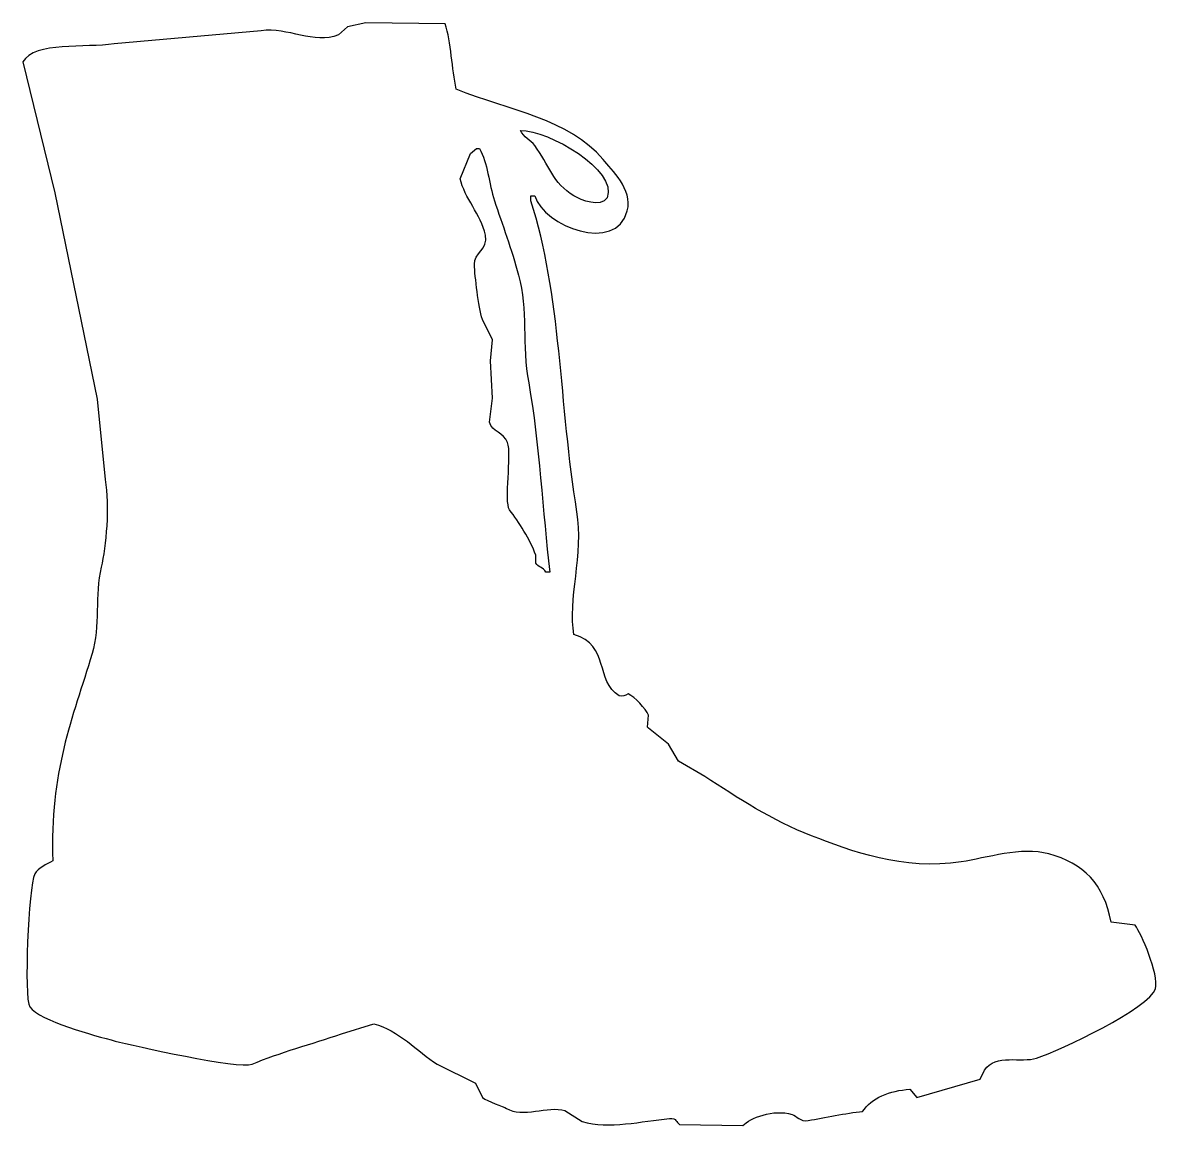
# Model space of a CAD drawing. Header units: centimetres. Extents: x -6.3 to 6.3, y -6.2 to 6.1.
import ezdxf

# ---------------------------------------------------------------- set-up
doc = ezdxf.new("R2010")
doc.units = ezdxf.units.CM
doc.header["$MEASUREMENT"] = 0
doc.layers.add('Camada 1', color=7, linetype='Continuous')

msp = doc.modelspace()

# ---------------------------------------------------------------- linework, layer by layer
at = {"layer": 'Camada 1'}
msp.add_open_spline([(-2.49071, 6.14079), (-2.49071, 6.14079), (-1.60541, 6.12957), (-1.60541, 6.12957), (-1.60541, 6.12957), (-1.54024, 5.92484), (-1.53037, 5.62715), (-1.48219, 5.4012), (-1.48219, 5.4012), (-0.88846, 5.15916), (-0.22457, 5.07211), (0.15389, 4.61679), (0.15389, 4.61679), (0.24784, 4.50373), (0.48504, 4.2882), (0.42281, 4.04532), (0.42281, 4.04532), (0.30044, 3.56777), (-0.50932, 3.87257), (-0.60811, 4.21344), (-0.60811, 4.21344), (-0.60811, 4.21344), (-0.65294, 4.21344), (-0.65294, 4.21344), (-0.65294, 4.21344), (-0.65294, 4.21344), (-0.65294, 4.15732), (-0.65294, 4.15732), (-0.65294, 4.15732), (-0.31369, 3.14095), (-0.332, 1.87058), (-0.13751, 0.69482), (-0.13751, 0.69482), (-0.06102, 0.23265), (-0.24017, -0.30144), (-0.17114, -0.67234), (-0.17114, -0.67234), (0.23039, -0.79217), (0.06196, -1.18904), (0.33308, -1.35589), (0.33308, -1.35589), (0.37473, -1.36856), (0.39626, -1.35229), (0.43397, -1.33351), (0.43397, -1.33351), (0.50594, -1.36788), (0.62788, -1.50052), (0.6581, -1.56883), (0.6581, -1.56883), (0.6581, -1.56883), (0.64686, -1.70329), (0.64686, -1.70329), (0.64686, -1.70329), (0.64686, -1.70329), (0.6581, -1.71451), (0.6581, -1.71451), (0.6581, -1.71451), (0.6581, -1.71451), (0.88228, -1.89382), (0.88228, -1.89382), (0.88228, -1.89382), (0.88228, -1.89382), (0.99425, -2.08427), (0.99425, -2.08427), (0.99425, -2.08427), (0.99425, -2.08427), (1.28558, -2.25239), (1.28558, -2.25239), (1.28558, -2.25239), (1.65097, -2.49377), (2.03671, -2.74253), (2.47345, -2.91348), (2.47345, -2.91348), (2.90692, -3.08316), (3.50236, -3.30385), (4.14308, -3.20484), (4.14308, -3.20484), (4.42317, -3.16153), (4.81266, -3.03122), (5.11799, -3.11517), (5.11799, -3.11517), (5.50621, -3.22188), (5.73547, -3.44979), (5.81281, -3.87717), (5.81281, -3.87717), (5.81281, -3.87717), (6.08171, -3.9108), (6.08171, -3.9108), (6.08171, -3.9108), (6.14592, -3.99721), (6.34947, -4.45449), (6.30579, -4.61681), (6.30579, -4.61681), (6.24853, -4.8298), (5.24248, -5.30523), (4.98353, -5.38998), (4.98353, -5.38998), (4.81227, -5.44607), (4.53019, -5.33503), (4.40089, -5.52452), (4.40089, -5.52452), (4.40089, -5.52452), (4.35599, -5.62538), (4.35599, -5.62538), (4.35599, -5.62538), (4.35599, -5.62538), (3.65003, -5.82707), (3.65003, -5.82707), (3.65003, -5.82707), (3.65003, -5.82707), (3.57166, -5.73735), (3.57166, -5.73735), (3.57166, -5.73735), (3.34827, -5.7483), (3.14081, -5.83601), (3.04498, -5.98389), (3.04498, -5.98389), (2.86207, -6.00135), (2.61688, -6.05207), (2.43985, -6.08478), (2.43985, -6.08478), (2.34669, -6.1019), (2.31132, -6.03319), (2.26059, -6.0175), (2.26059, -6.0175), (2.04805, -5.95188), (1.78916, -6.05893), (1.71153, -6.14077), (1.71153, -6.14077), (1.71153, -6.14077), (1.00546, -6.12953), (1.00546, -6.12953), (1.00546, -6.12953), (0.96291, -6.10265), (0.97831, -6.05402), (0.89344, -6.06235), (0.89344, -6.06235), (0.58041, -6.09288), (0.22301, -6.18207), (-0.08144, -6.09598), (-0.08144, -6.09598), (-0.08144, -6.09598), (-0.27194, -5.97271), (-0.27194, -5.97271), (-0.27194, -5.97271), (-0.45567, -5.91932), (-0.74991, -6.05685), (-0.92186, -5.95027), (-0.92186, -5.95027), (-0.95321, -5.93082), (-1.13538, -5.87436), (-1.19078, -5.82705), (-1.19078, -5.82705), (-1.19078, -5.82705), (-1.26923, -5.67013), (-1.26923, -5.67013), (-1.26923, -5.67013), (-1.26923, -5.67013), (-1.6951, -5.45719), (-1.6951, -5.45719), (-1.6951, -5.45719), (-1.91365, -5.32085), (-2.12698, -5.07428), (-2.40103, -5.00896), (-2.40103, -5.00896), (-2.40103, -5.00896), (-2.75965, -5.12104), (-2.75965, -5.12104), (-2.75965, -5.12104), (-3.09239, -5.23068), (-3.44992, -5.32797), (-3.75694, -5.45719), (-3.75694, -5.45719), (-3.89865, -5.51691), (-5.0857, -5.25021), (-5.28094, -5.19951), (-5.28094, -5.19951), (-5.50859, -5.1404), (-6.12565, -4.97517), (-6.23341, -4.81846), (-6.23341, -4.81846), (-6.30098, -4.72022), (-6.24719, -3.47562), (-6.1774, -3.33933), (-6.1774, -3.33933), (-6.14298, -3.27215), (-6.04458, -3.22974), (-5.97568, -3.19368), (-5.97568, -3.19368), (-6.01651, -2.20848), (-5.75695, -1.60642), (-5.53867, -0.8853), (-5.53867, -0.8853), (-5.44548, -0.57738), (-5.51332, -0.23675), (-5.43781, 0.07844), (-5.43781, 0.07844), (-5.38381, 0.30379), (-5.34293, 0.75831), (-5.39299, 1.05332), (-5.39299, 1.05332), (-5.39299, 1.05332), (-5.48264, 1.94979), (-5.48264, 1.94979), (-5.48264, 1.94979), (-5.48264, 1.94979), (-5.95331, 4.24701), (-5.95331, 4.24701), (-5.95331, 4.24701), (-5.95331, 4.24701), (-6.31187, 5.70378), (-6.31187, 5.70378), (-6.31187, 5.70378), (-6.17538, 5.93749), (-5.61478, 5.85504), (-5.29214, 5.90545), (-5.29214, 5.90545), (-5.29214, 5.90545), (-3.65609, 6.05113), (-3.65609, 6.05113), (-3.65609, 6.05113), (-3.35891, 6.09563), (-3.06713, 5.89291), (-2.79326, 6.00634), (-2.79326, 6.00634), (-2.79326, 6.00634), (-2.69243, 6.09595), (-2.69243, 6.09595), (-2.69243, 6.09595), (-2.69243, 6.09595), (-2.49071, 6.14079), (-2.49071, 6.14079)], degree=3, knots=[0, 0, 0, 0, 0.01694915, 0.01694915, 0.01694915, 0.01694915, 0.03389831, 0.03389831, 0.03389831, 0.03389831, 0.05084746, 0.05084746, 0.05084746, 0.05084746, 0.06779661, 0.06779661, 0.06779661, 0.06779661, 0.08474576, 0.08474576, 0.08474576, 0.08474576, 0.10169492, 0.10169492, 0.10169492, 0.10169492, 0.11864407, 0.11864407, 0.11864407, 0.11864407, 0.13559322, 0.13559322, 0.13559322, 0.13559322, 0.15254237, 0.15254237, 0.15254237, 0.15254237, 0.16949153, 0.16949153, 0.16949153, 0.16949153, 0.18644068, 0.18644068, 0.18644068, 0.18644068, 0.20338983, 0.20338983, 0.20338983, 0.20338983, 0.22033898, 0.22033898, 0.22033898, 0.22033898, 0.23728814, 0.23728814, 0.23728814, 0.23728814, 0.25423729, 0.25423729, 0.25423729, 0.25423729, 0.27118644, 0.27118644, 0.27118644, 0.27118644, 0.28813559, 0.28813559, 0.28813559, 0.28813559, 0.30508475, 0.30508475, 0.30508475, 0.30508475, 0.3220339, 0.3220339, 0.3220339, 0.3220339, 0.33898305, 0.33898305, 0.33898305, 0.33898305, 0.3559322, 0.3559322, 0.3559322, 0.3559322, 0.37288136, 0.37288136, 0.37288136, 0.37288136, 0.38983051, 0.38983051, 0.38983051, 0.38983051, 0.40677966, 0.40677966, 0.40677966, 0.40677966, 0.42372881, 0.42372881, 0.42372881, 0.42372881, 0.44067797, 0.44067797, 0.44067797, 0.44067797, 0.45762712, 0.45762712, 0.45762712, 0.45762712, 0.47457627, 0.47457627, 0.47457627, 0.47457627, 0.49152542, 0.49152542, 0.49152542, 0.49152542, 0.50847458, 0.50847458, 0.50847458, 0.50847458, 0.52542373, 0.52542373, 0.52542373, 0.52542373, 0.54237288, 0.54237288, 0.54237288, 0.54237288, 0.55932203, 0.55932203, 0.55932203, 0.55932203, 0.57627119, 0.57627119, 0.57627119, 0.57627119, 0.59322034, 0.59322034, 0.59322034, 0.59322034, 0.61016949, 0.61016949, 0.61016949, 0.61016949, 0.62711864, 0.62711864, 0.62711864, 0.62711864, 0.6440678, 0.6440678, 0.6440678, 0.6440678, 0.66101695, 0.66101695, 0.66101695, 0.66101695, 0.6779661, 0.6779661, 0.6779661, 0.6779661, 0.69491525, 0.69491525, 0.69491525, 0.69491525, 0.71186441, 0.71186441, 0.71186441, 0.71186441, 0.72881356, 0.72881356, 0.72881356, 0.72881356, 0.74576271, 0.74576271, 0.74576271, 0.74576271, 0.76271186, 0.76271186, 0.76271186, 0.76271186, 0.77966102, 0.77966102, 0.77966102, 0.77966102, 0.79661017, 0.79661017, 0.79661017, 0.79661017, 0.81355932, 0.81355932, 0.81355932, 0.81355932, 0.83050847, 0.83050847, 0.83050847, 0.83050847, 0.84745763, 0.84745763, 0.84745763, 0.84745763, 0.86440678, 0.86440678, 0.86440678, 0.86440678, 0.88135593, 0.88135593, 0.88135593, 0.88135593, 0.89830508, 0.89830508, 0.89830508, 0.89830508, 0.91525424, 0.91525424, 0.91525424, 0.91525424, 0.93220339, 0.93220339, 0.93220339, 0.93220339, 0.94915254, 0.94915254, 0.94915254, 0.94915254, 0.96610169, 0.96610169, 0.96610169, 0.96610169, 1, 1, 1, 1], dxfattribs=at)
at = {"layer": 'Camada 1', "color": 7}
for points, knots in [([(-0.76504, 4.94181), (-0.73472, 4.86341), (-0.65444, 4.83492), (-0.60809, 4.77369), (-0.60809, 4.77369), (-0.44828, 4.56239), (-0.40791, 4.3489), (-0.17108, 4.21341), (-0.17108, 4.21341), (-0.08782, 4.16571), (0.12181, 4.07646), (0.1987, 4.19097), (0.1987, 4.19097), (0.32263, 4.50093), (-0.45749, 4.94358), (-0.76504, 4.94181)], [0, 0, 0, 0, 0.2, 0.2, 0.2, 0.2, 0.4, 0.4, 0.4, 0.4, 0.6, 0.6, 0.6, 0.6, 1, 1, 1, 1]), ([(-1.25807, 4.74006), (-1.25807, 4.74006), (-1.32525, 4.68402), (-1.32525, 4.68402), (-1.32525, 4.68402), (-1.32525, 4.68402), (-1.43733, 4.40385), (-1.43733, 4.40385), (-1.43733, 4.40385), (-1.39362, 4.18896), (-1.2064, 4.00682), (-1.15722, 3.77631), (-1.15722, 3.77631), (-1.12261, 3.61438), (-1.28692, 3.57398), (-1.28049, 3.4514), (-1.28049, 3.4514), (-1.27313, 3.31059), (-1.23837, 2.98362), (-1.1908, 2.83511), (-1.1908, 2.83511), (-1.1908, 2.83511), (-1.0788, 2.61093), (-1.0788, 2.61093), (-1.0788, 2.61093), (-1.0788, 2.61093), (-1.10118, 2.37561), (-1.10118, 2.37561), (-1.10118, 2.37561), (-1.10118, 2.37561), (-1.0788, 1.96101), (-1.0788, 1.96101), (-1.0788, 1.96101), (-1.0788, 1.96101), (-1.11243, 1.69209), (-1.11243, 1.69209), (-1.11243, 1.69209), (-1.08872, 1.58239), (-0.94775, 1.57652), (-0.91069, 1.46791), (-0.91069, 1.46791), (-0.86071, 1.32133), (-0.95308, 0.81497), (-0.88825, 0.71715), (-0.88825, 0.71715), (-0.78665, 0.57732), (-0.6596, 0.38846), (-0.59692, 0.21288), (-0.59692, 0.21288), (-0.59692, 0.21288), (-0.59692, 0.12321), (-0.59692, 0.12321), (-0.59692, 0.12321), (-0.5729, 0.07712), (-0.51202, 0.08193), (-0.4849, 0.02235), (-0.4849, 0.02235), (-0.4849, 0.02235), (-0.44003, 0.02236), (-0.44003, 0.02236), (-0.44003, 0.02236), (-0.52023, 0.68908), (-0.55372, 1.44947), (-0.67535, 2.12905), (-0.67535, 2.12905), (-0.75229, 2.55865), (-0.68416, 2.94196), (-0.78743, 3.32806), (-0.78743, 3.32806), (-0.86387, 3.61386), (-0.97134, 3.90117), (-1.05635, 4.15724), (-1.05635, 4.15724), (-1.12035, 4.35007), (-1.12993, 4.57848), (-1.22447, 4.73998), (-1.22447, 4.73998), (-1.22447, 4.73998), (-1.25807, 4.73998), (-1.25807, 4.73998), (-1.25807, 4.73998), (-1.25807, 4.73998), (-1.25807, 4.74006), (-1.25807, 4.74006)], [0, 0, 0, 0, 0.04545455, 0.04545455, 0.04545455, 0.04545455, 0.09090909, 0.09090909, 0.09090909, 0.09090909, 0.13636364, 0.13636364, 0.13636364, 0.13636364, 0.18181818, 0.18181818, 0.18181818, 0.18181818, 0.22727273, 0.22727273, 0.22727273, 0.22727273, 0.27272727, 0.27272727, 0.27272727, 0.27272727, 0.31818182, 0.31818182, 0.31818182, 0.31818182, 0.36363636, 0.36363636, 0.36363636, 0.36363636, 0.40909091, 0.40909091, 0.40909091, 0.40909091, 0.45454545, 0.45454545, 0.45454545, 0.45454545, 0.5, 0.5, 0.5, 0.5, 0.54545455, 0.54545455, 0.54545455, 0.54545455, 0.59090909, 0.59090909, 0.59090909, 0.59090909, 0.63636364, 0.63636364, 0.63636364, 0.63636364, 0.68181818, 0.68181818, 0.68181818, 0.68181818, 0.72727273, 0.72727273, 0.72727273, 0.72727273, 0.77272727, 0.77272727, 0.77272727, 0.77272727, 0.81818182, 0.81818182, 0.81818182, 0.81818182, 0.86363636, 0.86363636, 0.86363636, 0.86363636, 0.90909091, 0.90909091, 0.90909091, 0.90909091, 1, 1, 1, 1])]:
    msp.add_open_spline(points, degree=3, knots=knots, dxfattribs=at)

doc.saveas('drawing.dxf')
